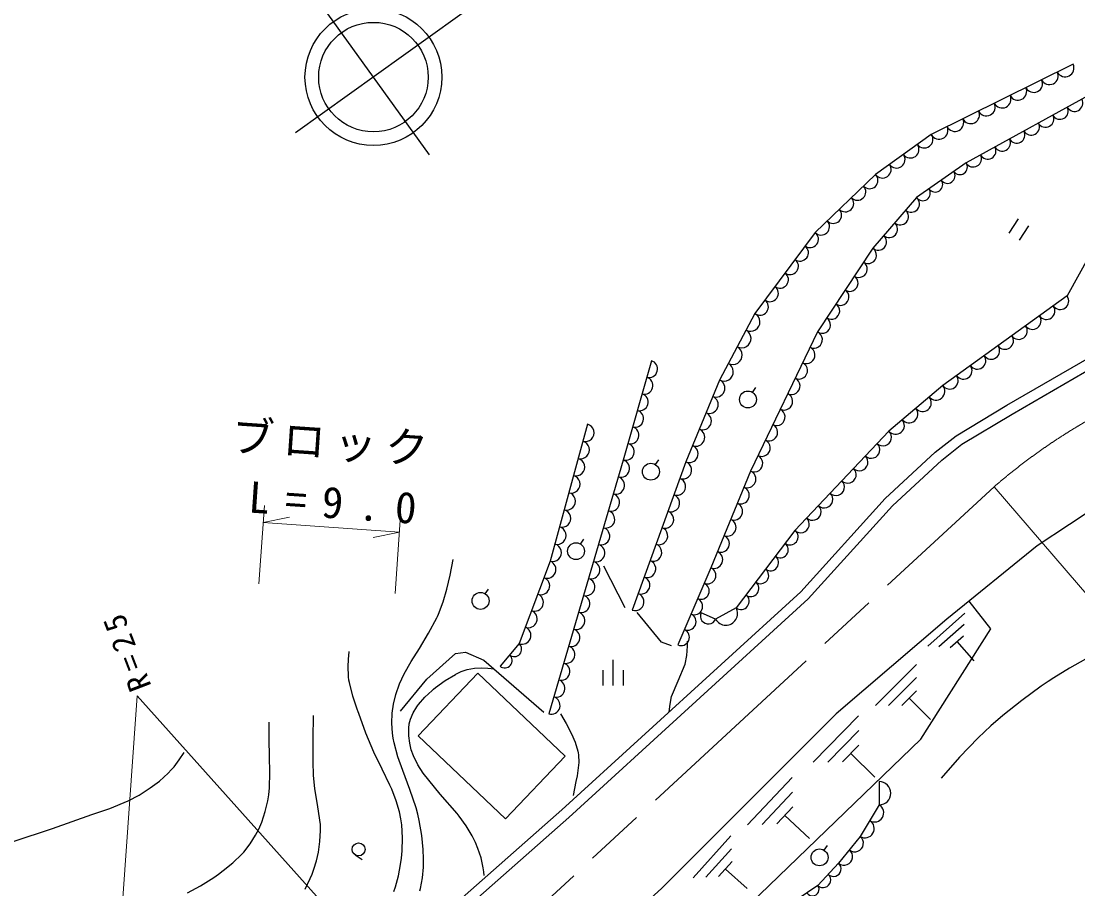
# Model space of a CAD drawing. Units: millimetres, scale not verified. Extents: x 40000 to 680000, y 20000 to 380000.
# Drawn here: x 191962 to 253738, y 290987 to 341712 of the extents above; entities that cross this region are included whole.
import ezdxf

# ---------------------------------------------------------------- set-up
doc = ezdxf.new("R2010")
doc.units = ezdxf.units.MM
doc.header["$LTSCALE"] = 1000
doc.linetypes.add('CHAIN', pattern=[18.5, 12, -1.5, 3.5, -1.5])
for name, color, linetype, lineweight in [('M-BGD', 7, 'Continuous', 25), ('M-BMK', 2, 'CHAIN', 13), ('M-STR-HTXT', 7, 'Continuous', 13), ('M-STR-STR3', 7, 'Continuous', 25)]:
    doc.layers.add(name, color=color, linetype=linetype, lineweight=lineweight)
doc.styles.add('ＭＳ ゴシック', font='')
doc.styles.get('ＭＳ ゴシック').set_extended_font_data('MS Gothic')

msp = doc.modelspace()

# ---------------------------------------------------------------- linework, layer by layer
at = {"layer": 'M-BGD'}
for p, q in [((224250, 346847), (208009, 335174)), ((215825, 333895), (209288, 342989)), ((250244, 330160), (249694, 329325)), ((250329, 328907), (250879, 329742)), ((249591, 319257), (254427, 322059)), ((249896, 318740), (254728, 321540)), ((234723, 320009), (234909, 320292)), ((246621, 317472), (249591, 319257)), ((246963, 316977), (249896, 318740)), ((262910, 318712), (251366, 311043)), ((245402, 316509), (246621, 317472)), ((245791, 316053), (246963, 316977)), ((242468, 313808), (245402, 316509)), ((229051, 315787), (229237, 316069)), ((242895, 313386), (245791, 316053)), ((237549, 308355), (242468, 313808)), ((237975, 307932), (242895, 313386)), ((224671, 311141), (224857, 311424)), ((251366, 311043), (246084, 306749)), ((217040, 309334), (217220, 310235)), ((216848, 308508), (217040, 309334)), ((216631, 307762), (216848, 308508)), ((219094, 308234), (219280, 308516)), ((223577, 295611), (237549, 308355)), ((216358, 307039), (216631, 307762)), ((223978, 295164), (237975, 307932)), ((248654, 306194), (247386, 307807)), ((216304, 306917), (216358, 307039)), ((229403, 305415), (227967, 307146)), ((244958, 305175), (247130, 307097)), ((215784, 305929), (216266, 306836)), ((216266, 306836), (216304, 306917)), ((246084, 306749), (239599, 301221)), ((247090, 306442), (245613, 305135)), ((215243, 305045), (215784, 305929)), ((244559, 299743), (248654, 306194)), ((229977, 305200), (229403, 305415)), ((230912, 305166), (230917, 305300)), ((230917, 305300), (230922, 305461)), ((246268, 305095), (247050, 305787)), ((246659, 305441), (247658, 304311)), ((211082, 304018), (211124, 304691)), ((211124, 304691), (211131, 304779)), ((211131, 304779), (211139, 304867)), ((214771, 304281), (215243, 305045)), ((215678, 303248), (217350, 304737)), ((217350, 304737), (217948, 304821)), ((217948, 304821), (219015, 304364)), ((230773, 304118), (230872, 304634)), ((230872, 304634), (230912, 305166)), ((211101, 303381), (211082, 304018)), ((214363, 303554), (214771, 304281)), ((219015, 304364), (222521, 301322)), ((226562, 304380), (226562, 302880)), ((230369, 303154), (230773, 304118)), ((241906, 301702), (244308, 304109)), ((254185, 304407), (253250, 303895)), ((211124, 303192), (211101, 303381)), ((214087, 302964), (214363, 303554)), ((218652, 303600), (215175, 299937)), ((216747, 303161), (217348, 303519)), ((217348, 303519), (217373, 303532)), ((217373, 303532), (217695, 303686)), ((217695, 303686), (218042, 303809)), ((218042, 303809), (218463, 303885)), ((218463, 303885), (218895, 303899)), ((223762, 298750), (218652, 303600)), ((218895, 303899), (219240, 303879)), ((219240, 303879), (219619, 303841)), ((225962, 303780), (225962, 302880)), ((227162, 303780), (227162, 302880)), ((244309, 303339), (242675, 301703)), ((252342, 303331), (251995, 303100)), ((253250, 303895), (252342, 303331)), ((211149, 303041), (211124, 303192)), ((211347, 302257), (211149, 303041)), ((213866, 302351), (214087, 302964)), ((214148, 301369), (215678, 303248)), ((216074, 302663), (216180, 302750)), ((216180, 302750), (216747, 303161)), ((229988, 302224), (230369, 303154)), ((251602, 302831), (250461, 302005)), ((251995, 303100), (251602, 302831)), ((211608, 301483), (211347, 302257)), ((213726, 301789), (213866, 302351)), ((215189, 301765), (215569, 302201)), ((215569, 302201), (215990, 302592)), ((215990, 302592), (216074, 302663)), ((229900, 301775), (229988, 302224)), ((243445, 301704), (244310, 302570)), ((243877, 302137), (245128, 300888)), ((211661, 301333), (211608, 301483)), ((213650, 301257), (213726, 301789)), ((214877, 301277), (215087, 301624)), ((215087, 301624), (215132, 301687)), ((215132, 301687), (215189, 301765)), ((229850, 301333), (229900, 301775)), ((250461, 302005), (249359, 301130)), ((209043, 299749), (209060, 301117)), ((211696, 301233), (211661, 301333)), ((212109, 300090), (211696, 301233)), ((213627, 300676), (213650, 301257)), ((214655, 300636), (214722, 300905)), ((214722, 300905), (214877, 301277)), ((223490, 301228), (223818, 300656)), ((239599, 301221), (229414, 291020)), ((238260, 298394), (240921, 301107)), ((249359, 301130), (248651, 300517)), ((206465, 299710), (206467, 300726)), ((213665, 300097), (213627, 300676)), ((214617, 299941), (214621, 300388)), ((214621, 300388), (214655, 300636)), ((223818, 300656), (224137, 300044)), ((240929, 300248), (239120, 298403)), ((248651, 300517), (247901, 299812)), ((206477, 298733), (206465, 299710)), ((209042, 298432), (209043, 299749)), ((212576, 298975), (212109, 300090)), ((213709, 299787), (213665, 300097)), ((213760, 299524), (213709, 299787)), ((214676, 299500), (214617, 299941)), ((215175, 299937), (220285, 295087)), ((224137, 300044), (224349, 299554)), ((233770, 289341), (244559, 299743)), ((247901, 299812), (246820, 298681)), ((213983, 298702), (213760, 299524)), ((214772, 299123), (214676, 299500)), ((214902, 298762), (214772, 299123)), ((224349, 299554), (224500, 299046)), ((224500, 299046), (224519, 298948)), ((239980, 298411), (240938, 299388)), ((200901, 298130), (201205, 298526)), ((201205, 298526), (201502, 298954)), ((206499, 297793), (206477, 298733)), ((209062, 297622), (209042, 298432)), ((213059, 297994), (212576, 298975)), ((214270, 297897), (213983, 298702)), ((215154, 298244), (214902, 298762)), ((220285, 295087), (223762, 298750)), ((224519, 298948), (224537, 298825)), ((224537, 298825), (224555, 298368)), ((240459, 298899), (241870, 297516)), ((246820, 298681), (245737, 297462)), ((200557, 297752), (200734, 297938)), ((200734, 297938), (200901, 298130)), ((206476, 296892), (206499, 297793)), ((213522, 297046), (213059, 297994)), ((214687, 296795), (214270, 297897)), ((215462, 297751), (215154, 298244)), ((224513, 297907), (224463, 297600)), ((224555, 298368), (224513, 297907)), ((199513, 296886), (200041, 297285)), ((200041, 297285), (200557, 297752)), ((209127, 296848), (209062, 297622)), ((216455, 296516), (215462, 297751)), ((224399, 297264), (224317, 296857)), ((224463, 297600), (224399, 297264)), ((234425, 294730), (237029, 297497)), ((198864, 296473), (199513, 296886)), ((206435, 296491), (206476, 296892)), ((209310, 295778), (209127, 296848)), ((213576, 296927), (213522, 297046)), ((213629, 296808), (213576, 296927)), ((213893, 296140), (213629, 296808)), ((215046, 295726), (214687, 296795)), ((224317, 296857), (224232, 296437)), ((237055, 296638), (235284, 294756)), ((197145, 295692), (198212, 296128)), ((198212, 296128), (198864, 296473)), ((206234, 295502), (206379, 296132)), ((206379, 296132), (206435, 296491)), ((214087, 295483), (213893, 296140)), ((217443, 295385), (216455, 296516)), ((193794, 294522), (196097, 295325)), ((196097, 295325), (197145, 295692)), ((206030, 294887), (206234, 295502)), ((209454, 294745), (209310, 295778)), ((212938, 286233), (223577, 295611)), ((214165, 295090), (214087, 295483)), ((215149, 295353), (215046, 295726)), ((215237, 294975), (215149, 295353)), ((217502, 295312), (217443, 295385)), ((217560, 295238), (217502, 295312)), ((236144, 294782), (237081, 295778)), ((205854, 294481), (206030, 294887)), ((209463, 294555), (209454, 294745)), ((213307, 285758), (223978, 295164)), ((214212, 294736), (214165, 295090)), ((214253, 293974), (214212, 294736)), ((215384, 294113), (215237, 294975)), ((217978, 294664), (217560, 295238)), ((236612, 295280), (238051, 293926)), ((191488, 293756), (193794, 294522)), ((205348, 293614), (205668, 294124)), ((205668, 294124), (205854, 294481)), ((209432, 293761), (209465, 294396)), ((209465, 294396), (209463, 294555)), ((215464, 293285), (215384, 294113)), ((218325, 294088), (217978, 294664)), ((218515, 293706), (218325, 294088)), ((231244, 291623), (233447, 294079)), ((204977, 293140), (205348, 293614)), ((209339, 293129), (209432, 293761)), ((214230, 293205), (214253, 293974)), ((218667, 293347), (218515, 293706)), ((238911, 293240), (239097, 293523)), ((204342, 292516), (204870, 293022)), ((204870, 293022), (204913, 293069)), ((204913, 293069), (204977, 293140)), ((209220, 292616), (209339, 293129)), ((211484, 292977), (211902, 292702)), ((214193, 292784), (214230, 293205)), ((215485, 292745), (215464, 293285)), ((218851, 292792), (218667, 293347)), ((233488, 293334), (231990, 291663)), ((203773, 292056), (204342, 292516)), ((209073, 292130), (209220, 292616)), ((214025, 291745), (214147, 292406)), ((214147, 292406), (214193, 292784)), ((215420, 291626), (215477, 292250)), ((215477, 292250), (215485, 292745)), ((218972, 292222), (218851, 292792)), ((219002, 291989), (218972, 292222)), ((232735, 291704), (233529, 292588)), ((202449, 291167), (203221, 291661)), ((203221, 291661), (203499, 291855)), ((203499, 291855), (203773, 292056)), ((208567, 290974), (208865, 291595)), ((208865, 291595), (208967, 291843)), ((208967, 291843), (209073, 292130)), ((213843, 291101), (214025, 291745)), ((215302, 291012), (215420, 291626)), ((219026, 291763), (219002, 291989)), ((233132, 292146), (234410, 291000)), ((201688, 290754), (202449, 291167)), ((213743, 290837), (213843, 291101)), ((215265, 290878), (215302, 291012)), ((229414, 291020), (221578, 283961))]:
    msp.add_line(p, q, dxfattribs=at)
for centre, radius in [((212556, 338442), 4000), ((212556, 338442), 3200), ((234451, 319597), 494), ((228780, 315374), 494), ((224400, 310729), 494), ((218822, 307821), 494), ((211693, 293294), 380), ((238639, 292828), 494)]:
    msp.add_circle(centre, radius, dxfattribs=at)
at = {"layer": 'M-BMK'}
msp.add_line((215459, 283606), (248846, 314497), dxfattribs=at)
msp.add_arc((271724, 288009), 35000, 117.2334, 130.81763, dxfattribs=at)
at = {"layer": 'M-STR-HTXT'}
for p, q in [((248846, 314497), (265847, 294696)), ((205867, 308817), (206187, 313395)), ((206117, 312398), (207642, 312712)), ((214146, 312839), (213826, 308260)), ((206117, 312398), (214076, 311841)), ((214076, 311841), (212550, 311527)), ((196961, 276998), (198745, 302262)), ((198745, 302262), (215459, 283606))]:
    msp.add_line(p, q, dxfattribs=at)
at = {"layer": 'M-STR-STR3'}
for p, q in [((253458, 339200), (245170, 335095)), ((255655, 338078), (247202, 333435)), ((245170, 335095), (241915, 332746)), ((247202, 333435), (244307, 331399)), ((241915, 332746), (238374, 329361)), ((244307, 331399), (241745, 328438)), ((238374, 329361), (234863, 324619)), ((241745, 328438), (238520, 323549)), ((254419, 328005), (253109, 325645)), ((253109, 325645), (245840, 320410)), ((234863, 324619), (232784, 320733)), ((238520, 323549), (234598, 315410)), ((228804, 321862), (227163, 316056)), ((232784, 320733), (230818, 315945)), ((245840, 320410), (242685, 317744)), ((225070, 318151), (222892, 310142)), ((242685, 317744), (237195, 311942)), ((227163, 316056), (222806, 301222)), ((230818, 315945), (227683, 307288)), ((234598, 315410), (232277, 309759)), ((237195, 311942), (233759, 307415)), ((222892, 310142), (221068, 305322)), ((227276, 307420), (226029, 309848)), ((232277, 309759), (230348, 305244)), ((232561, 306756), (231707, 307121)), ((233759, 307415), (232561, 306756)), ((221068, 305322), (219959, 304005)), ((242122, 297254), (242127, 295900)), ((242127, 295900), (241013, 294050)), ((241013, 294050), (239751, 292482)), ((239751, 292482), (238541, 291180)), ((238541, 291180), (237262, 290324))]:
    msp.add_line(p, q, dxfattribs=at)
for centre, radius, start, end in [((252998, 338972), 514, 206.34885, 26.34884), ((252077, 338516), 514, 206.34885, 26.34884), ((251156, 338060), 514, 206.34885, 26.34884), ((249314, 337148), 514, 206.34885, 26.34884), ((250235, 337604), 514, 206.34885, 26.34884), ((248393, 336691), 514, 206.34885, 26.34884), ((252696, 336453), 482, 208.77878, 28.77878), ((253542, 336918), 482, 208.77878, 28.77878), ((247472, 336235), 514, 206.34885, 26.34884), ((251851, 335989), 482, 208.77878, 28.77878), ((245631, 335323), 514, 206.34885, 26.34884), ((246551, 335779), 514, 206.34885, 26.34884), ((251006, 335525), 482, 208.77878, 28.77878), ((244763, 334801), 502, 215.80573, 35.80573), ((250160, 335060), 482, 208.77878, 28.77878), ((243949, 334214), 502, 215.80573, 35.80573), ((248470, 334132), 482, 208.77878, 28.77878), ((249315, 334596), 482, 208.77878, 28.77878), ((243135, 333627), 502, 215.80573, 35.80573), ((247624, 333667), 482, 208.77878, 28.77878), ((242322, 333040), 502, 215.80573, 35.80573), ((246840, 333181), 442, 215.11633, 35.11633), ((241560, 332408), 490, 223.71576, 43.71576), ((245393, 332163), 442, 215.11633, 35.11633), ((246116, 332672), 442, 215.11633, 35.11633), ((240852, 331731), 490, 223.71576, 43.71576), ((244669, 331654), 442, 215.11633, 35.11633), ((240144, 331054), 490, 223.71576, 43.71576), ((243987, 331029), 490, 229.14197, 49.14197), ((239436, 330376), 490, 223.71576, 43.71576), ((243346, 330289), 490, 229.14197, 49.14197), ((238728, 329699), 490, 223.71576, 43.71576), ((242706, 329548), 490, 229.14197, 49.14197), ((238081, 328966), 492, 233.48328, 53.48328), ((242065, 328808), 490, 229.14197, 49.14197), ((237496, 328175), 492, 233.48328, 53.48328), ((241476, 328030), 488, 236.58777, 56.5878), ((236911, 327385), 492, 233.48328, 53.48328), ((240939, 327215), 488, 236.58777, 56.5878), ((236326, 326595), 492, 233.48328, 53.48328), ((240401, 326401), 488, 236.58777, 56.5878), ((235740, 325804), 492, 233.48328, 53.48328), ((239864, 325586), 488, 236.58777, 56.5878), ((252705, 325354), 498, 215.76318, 35.76318), ((235155, 325014), 492, 233.48328, 53.48328), ((239326, 324771), 488, 236.58777, 56.5878), ((251897, 324772), 498, 215.76318, 35.76318), ((234603, 324133), 551, 241.85553, 61.85556), ((238789, 323956), 488, 236.58777, 56.5878), ((251090, 324191), 498, 215.76318, 35.76318), ((250282, 323609), 498, 215.76318, 35.76318), ((234083, 323162), 551, 241.85553, 61.85556), ((238302, 323097), 502, 244.27069, 64.27072), ((249475, 323027), 498, 215.76318, 35.76318), ((233564, 322190), 551, 241.85553, 61.85556), ((237866, 322192), 502, 244.27069, 64.27072), ((248667, 322446), 498, 215.76318, 35.76318), ((228667, 321378), 503, 254.22015, 74.22015), ((247859, 321864), 498, 215.76318, 35.76318), ((233044, 321219), 551, 241.85553, 61.85556), ((237430, 321288), 502, 244.27069, 64.27072), ((247052, 321282), 498, 215.76318, 35.76318), ((228394, 320410), 503, 254.22015, 74.22015), ((232587, 320254), 518, 247.67719, 67.67719), ((236995, 320383), 502, 244.27069, 64.27072), ((246244, 320700), 498, 215.76318, 35.76318), ((245446, 320076), 516, 220.19208, 40.19205), ((228120, 319443), 503, 254.22015, 74.22015), ((232194, 319297), 518, 247.67719, 67.67719), ((236559, 319479), 502, 244.27069, 64.27072), ((244657, 319410), 516, 220.19208, 40.19205), ((227847, 318475), 503, 254.22015, 74.22015), ((231801, 318339), 518, 247.67719, 67.67719), ((236123, 318575), 502, 244.27069, 64.27072), ((243868, 318744), 516, 220.19208, 40.19205), ((224934, 317651), 519, 254.78448, 74.78448), ((243080, 318077), 516, 220.19208, 40.19205), ((227573, 317507), 503, 254.22015, 74.22015), ((231408, 317382), 518, 247.67719, 67.67719), ((235687, 317671), 502, 244.27069, 64.27072), ((242342, 317382), 499, 226.58252, 46.58255), ((224662, 316649), 519, 254.78448, 74.78448), ((227300, 316540), 503, 254.22015, 74.22015), ((235252, 316766), 502, 244.27069, 64.27072), ((241656, 316656), 499, 226.58252, 46.58255), ((231015, 316424), 518, 247.67719, 67.67719), ((234816, 315862), 502, 244.27069, 64.27072), ((224390, 315648), 519, 254.78448, 74.78448), ((227018, 315562), 515, 253.63171, 73.63171), ((230644, 315465), 512, 250.09308, 70.09308), ((240970, 315931), 499, 226.58252, 46.58255), ((224117, 314647), 519, 254.78448, 74.78448), ((226727, 314573), 515, 253.63171, 73.63171), ((234404, 314939), 509, 247.66992, 67.66992), ((240283, 315206), 499, 226.58252, 46.58255), ((230296, 314503), 512, 250.09308, 70.09308), ((234018, 313997), 509, 247.66992, 67.66992), ((239597, 314481), 499, 226.58252, 46.58255), ((223845, 313646), 519, 254.78448, 74.78448), ((226437, 313584), 515, 253.63171, 73.63171), ((229947, 313541), 512, 250.09308, 70.09308), ((238911, 313755), 499, 226.58252, 46.58255), ((233631, 313055), 509, 247.66992, 67.66992), ((238225, 313030), 499, 226.58252, 46.58255), ((223573, 312645), 519, 254.78448, 74.78448), ((226147, 312595), 515, 253.63171, 73.63171), ((229599, 312579), 512, 250.09308, 70.09308), ((237538, 312305), 499, 226.58252, 46.58255), ((223300, 311644), 519, 254.78448, 74.78448), ((225856, 311606), 515, 253.63171, 73.63171), ((229251, 311617), 512, 250.09308, 70.09308), ((233244, 312114), 509, 247.66992, 67.66992), ((232857, 311172), 509, 247.66992, 67.66992), ((236909, 311565), 474, 232.79932, 52.79932), ((223028, 310642), 519, 254.78448, 74.78448), ((225566, 310617), 515, 253.63171, 73.63171), ((228902, 310655), 512, 250.09308, 70.09308), ((236336, 310810), 474, 232.79932, 52.79932), ((222710, 309660), 515, 249.26874, 69.26874), ((225275, 309628), 515, 253.63171, 73.63171), ((228554, 309693), 512, 250.09308, 70.09308), ((232471, 310230), 509, 247.66992, 67.66992), ((235763, 310056), 474, 232.79932, 52.79932), ((232084, 309308), 491, 246.86536, 66.86536), ((235191, 309301), 474, 232.79932, 52.79932), ((222345, 308696), 515, 249.26874, 69.26874), ((224985, 308639), 515, 253.63171, 73.63171), ((228206, 308731), 512, 250.09308, 70.09308), ((234618, 308547), 474, 232.79932, 52.79932), ((231698, 308405), 491, 246.86536, 66.86536), ((221980, 307732), 515, 249.26874, 69.26874), ((224694, 307650), 515, 253.63171, 73.63171), ((227857, 307769), 512, 250.09308, 70.09308), ((231312, 307501), 491, 246.86536, 66.86536), ((234045, 307793), 474, 232.79932, 52.79932), ((221615, 306768), 515, 249.26874, 69.26874), ((224404, 306661), 515, 253.63171, 73.63171), ((230926, 306598), 491, 246.86536, 66.86536), ((232134, 306939), 464, 156.82956, 336.82956), ((233160, 307086), 684, 208.82829, 28.8283), ((221250, 305804), 515, 249.26874, 69.26874), ((224113, 305672), 515, 253.63171, 73.63171), ((230541, 305695), 491, 246.86536, 66.86536), ((220791, 304993), 430, 229.89569, 49.89569), ((223823, 304683), 515, 253.63171, 73.63171), ((220236, 304334), 430, 229.89569, 49.89569), ((223532, 303694), 515, 253.63171, 73.63171), ((223242, 302705), 515, 253.63171, 73.63171), ((222951, 301716), 515, 253.63171, 73.63171), ((242124, 296577), 677, 270.21222, 90.21222), ((241848, 295437), 540, 238.95734, 58.95734), ((241292, 294512), 540, 238.95734, 58.95734), ((240698, 293658), 503, 231.16711, 51.16714), ((240067, 292874), 503, 231.16711, 51.16714), ((239449, 292156), 444, 227.0932, 47.09323), ((238844, 291506), 444, 227.0932, 47.09323), ((238222, 290966), 385, 213.79803, 33.79804)]:
    msp.add_arc(centre, radius, start, end, dxfattribs=at)

# ---------------------------------------------------------------- texts
at = {"layer": 'M-STR-HTXT', "attachment_point": 7, "style": 'ＭＳ ゴシック'}
for s, insert, char_height, rotation in [('\\T1.2;ブロック', (204190, 316394), 1833, 356.1), ('\\T1.72;L=9.0', (205206, 312963), 1833, 356.1), ('\\T1.39;R=25', (199612, 302856), 1320, 111)]:
    msp.add_mtext(s, dxfattribs=dict(at, insert=insert, char_height=char_height, rotation=rotation))

doc.saveas('drawing.dxf')
